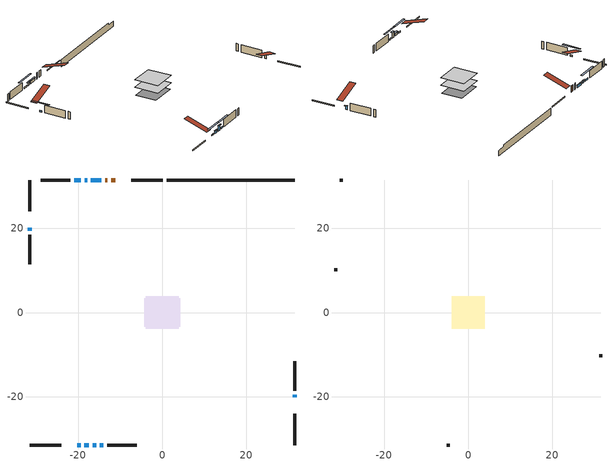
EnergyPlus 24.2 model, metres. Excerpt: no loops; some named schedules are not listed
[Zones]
conditioned space
 floor adiabatic (AdiabaticFloorConstruction): -3.9,-3.9 -3.9,3.9 3.9,3.9 3.9,-3.9 z0.79
 floor foundation (Slab1 construction): -4.25,-3.37 -4.25,3.37 4.25,3.37 4.25,-3.37 z-1.5
 wall outside (RimJoist1 construction): 0.11,31.52 -7.36,31.52 / -31.52,-31.52 -24.05,-31.52 / -31.52,31.52 -31.52,24.05 / 31.52,-31.52 31.52,-24.05 z0.79:1.09
 wall outside (AdiabaticWallConstruction 1): -11.21,31.52 -12.1,31.52 / -13.03,31.52 -13.59,31.52 z0.79:2.82
 wall outside (AdiabaticWallConstruction): 31.52,-20.2 31.52,-19.58 z0.79:1.91; -20.2,-31.52 -19.43,-31.52 / -31.52,20.2 -31.52,19.43 / -19.42,31.52 -20.95,31.52 / -14.82,-31.52 -14.05,-31.52 z0.79:1.25; -14.51,31.52 -16.95,31.52 / -17.88,31.52 -18.49,31.52 / -18.51,-31.52 -17.44,-31.52 z0.79:1.55; -16.51,-31.52 -15.75,-31.52 z0.79:2.47
 wall outside (Wall1 construction): -21.87,31.52 -28.91,31.52 / -13.13,-31.52 -6.09,-31.52 / -31.52,18.5 -31.52,11.47 / 31.52,-18.66 31.52,-11.62 z0.79:3.23
 wall foundation (FoundationWall1 construction): 1.04,31.52,-1.5 1.04,31.52,0.79 28.47,31.52,0.79 28.47,31.52,0.22 31.52,31.52,0.22 31.52,31.52,-1.5
 window (WindowConstruction 4): 31.52,-20.2 31.52,-19.59 z0.79:1.91
 window (WindowConstruction 7): -20.2,-31.52 -19.43,-31.52 z0.79:1.25
 window (WindowConstruction 8): -31.52,20.2 -31.52,19.43 z0.79:1.25
 window (WindowConstruction): -14.52,31.52 -16.95,31.52 z0.79:1.55
 window (WindowConstruction 1): -17.88,31.52 -18.49,31.52 z0.79:1.55
 window (WindowConstruction 2): -18.5,-31.52 -17.44,-31.52 z0.79:1.55
 window (WindowConstruction 3): -16.51,-31.52 -15.75,-31.52 z0.79:2.47
 window (WindowConstruction 5): -19.42,31.52 -20.95,31.52 z0.79:1.25
 window (WindowConstruction 6): -14.82,-31.52 -14.06,-31.52 z0.79:1.25
 door (Door): -11.21,31.52 -12.1,31.52 z0.79:2.82
 door (Door 1): -13.03,31.52 -13.59,31.52 z0.79:2.82
 ceiling adiabatic (AdiabaticFloorConstruction): 3.9,-3.9 3.9,3.9 -3.9,3.9 -3.9,-3.9 z0.79
attic - vented
 floor to conditioned space (Floor1 construction Reversed): -3.9,-3.9 -3.9,3.9 3.9,3.9 3.9,-3.9 z3.23
 wall outside (Wall2 construction): -29.84,31.52 -30.59,31.52 / -5.16,-31.52 -4.41,-31.52 / -31.52,10.54 -31.52,9.78 / 31.52,-10.69 31.52,-9.94 z0.79:3.23
 roof outside (Roof1 construction): -10.29,31.52,3.23 -10.29,23.93,5.76 -8.28,23.93,5.76 -8.28,31.52,3.23; -21.12,-31.52,3.23 -21.12,-23.93,5.76 -23.13,-23.93,5.76 -23.13,-31.52,3.23; -31.52,21.12,3.23 -23.93,21.12,5.76 -23.93,23.13,5.76 -31.52,23.13,3.23; 31.52,-21.12,3.23 23.93,-21.12,5.76 23.93,-23.13,5.76 31.52,-23.13,3.23
shading: 31.52,-19.38 31.52,-20.4 31.93,-20.4 31.93,-19.38 z2.11; -16.79,-31.52 -22.83,-31.52 -22.83,-31.93 -16.79,-31.93 z3.89; -31.52,16.79 -31.52,22.83 -31.93,22.83 -31.93,16.79 z3.89; -17.15,31.52 -14.31,31.52 -14.31,31.93 -17.15,31.93 z1.75; -18.69,31.52 -17.68,31.52 -17.68,31.93 -18.69,31.93 z1.75; -17.24,-31.52 -18.71,-31.52 -18.71,-31.93 -17.24,-31.93 z1.75; -15.55,-31.52 -16.71,-31.52 -16.71,-31.93 -15.55,-31.93 z2.67; -23.58,31.52 -16.78,31.52 -16.78,31.93 -23.58,31.93 z3.89; -11.42,-31.52 -17.46,-31.52 -17.46,-31.93 -11.42,-31.93 z3.89
[Building]
Building 1: Terrain=Suburbs
[Site:Location]
Bathurst AP_NB: Latitude {deg}=47.63; Longitude {deg}=-65.74; Time Zone {hr}=-4; Elevation {m}=59; Keep Site Location Information=Yes
[Site:GroundTemperature:Shallow]
0.0375368, -2.14911, -2.32423, -1.28655, 2.87914, 7.02543, 10.62, 12.8971, 13.0906, 11.2385, 7.7356, 3.71651
[Site:WaterMainsTemperature]
Calculation Method=Schedule; Temperature Schedule=mains temperature schedule
[Material] Roughness=Rough; Thermal Absorptance=0.9
Name | Thickness {m} | Conductivity {W/m-K} | Density {kg/m3} | Specific Heat {J/kg-K} | Solar Absorptance | Visible Absorptance
asphalt or fiberglass shingles | 0.00635 | 0.162714 | 1121.4 | 1465.45 | 0.4 | 0.4
ceiling loosefill ins | 0.0846667 | 0.0480833 | 16.02 | 1046.75 | 0.7 | 0.7
ceiling stud and cavity | 0.1397 | 0.0932282 | 65.682 | 1177.47 | 0.7 | 0.7
concrete 4.0 in. | 0.1016 | 1.803125 | 2242.8 | 837.4 | 0.7 | 0.7
concrete 8.0 in. | 0.2032 | 1.803125 | 2242.8 | 837.4 | 0.7 | 0.7
door material | 0.04445 | 0.188738 | 512.64 | 1214.23 | 0.7 | 0.7
door material 1 | 0.04445 | 0.0451087 | 512.64 | 1214.23 | 0.7 | 0.7
exterior vertical ins | 0.0204144 | 0.029427 | 32.04 | 1214.23 | 0.7 | 0.7
floor covering | 0.0127 | 0.0433444 | 54.468 | 1339.84 | 0.6 | 0.6
floor rigid ins; wall rigid ins | 0.512978 | 0.029427 | 32.04 | 1214.23 | 0.7 | 0.7
floor stud and cavity | 0.1397 | 1.75129 | 37.0049 | 1207.88 | 0.7 | 0.7
furniture material conditioned space 1 | 0.1524 | 0.115458 | 640.8 | 1214.23 | 0.6 | 0.6
gypsum board | 0.0127 | 0.160291 | 801 | 837.4 | 0.6 | 0.6
gypsum board 1 | 0.0127 | 0.160291 | 801 | 837.4 | 0.7 | 0.7
osb sheathing 0.5 in. | 0.0127 | 0.115458 | 512.64 | 1214.23 | 0.7 | 0.7
osb sheathing 0.75 in. | 0.01905 | 0.115458 | 512.64 | 1214.23 | 0.7 | 0.7
osb sheathing 2.0 in. | 0.0508 | 0.115458 | 512.64 | 1214.23 | 0.7 | 0.7
rim joist stud and cavity | 0.0508 | 0.0934928 | 125.044 | 1163.47 | 0.6 | 0.6
wall stud and cavity | 0.1397 | 0.0911936 | 139.0536 | 1170.24 | 0.7 | 0.7
wall stud and cavity 1 | 0.0889 | 6.9971 | 50.32683 | 1063.81 | 0.6 | 0.6
wall stud and cavity 2 | 0.0889 | 0.380278 | 52.3479 | 1209.89 | 0.7 | 0.7
wall stud and cavity 3 | 0.0889 | 0.391764 | 83.0341 | 1211.67 | 0.7 | 0.7
wood siding | 0.0254 | 0.102417 | 544.68 | 1172.36 | 0.4 | 0.4
wood siding 1 | 0.00254 | 0.102417 | 544.68 | 1172.36 | 0.4 | 0.4
wood siding 2; wood siding 3; wood siding 4 | 0.0254 | 0.102417 | 544.68 | 1172.36 | 0.7 | 0.7
[WindowMaterial:SimpleGlazingSystem]
Name | U-Factor {W/m2-K} | Solar Heat Gain Coefficient
WindowMaterial | 2.94859 | 0.64
WindowMaterial 1 | 2.98776 | 0.6
WindowMaterial 2 | 2.95426 | 0.63
WindowMaterial 3 | 2.938365 | 0.65
WindowMaterial 4 | 2.97073 | 0.62
WindowMaterial 5 | 3.01275 | 0.57
WindowMaterial 6 | 5.12553 | 0.64
[Construction]
AdiabaticFloorConstruction: floor stud and cavity, floor rigid ins, osb sheathing 0.75 in., floor covering
AdiabaticWallConstruction: wood siding 3, wall rigid ins, wall stud and cavity 2, gypsum board
AdiabaticWallConstruction 1: wood siding 4, wall rigid ins, wall stud and cavity 2, gypsum board
Door: door material
Door 1: door material 1
Floor1 construction Reversed: gypsum board, ceiling stud and cavity, ceiling loosefill ins
FoundationWall1 construction: concrete 8.0 in., gypsum board 1
furniture construction conditioned space 1: furniture material conditioned space 1
PartitionWallConstruction: gypsum board, wall stud and cavity 3, gypsum board
RimJoist1 construction: wood siding 2, osb sheathing 2.0 in., rim joist stud and cavity
Roof1 construction: asphalt or fiberglass shingles
Slab1 construction: concrete 4.0 in.
Wall1 construction: wood siding, osb sheathing 0.5 in., wall stud and cavity, gypsum board
Wall2 construction: wood siding 1, wall stud and cavity 1
WindowConstruction: WindowMaterial
WindowConstruction 1: WindowMaterial 1
WindowConstruction 2: WindowMaterial 2
WindowConstruction 3: WindowMaterial 3
WindowConstruction 4: WindowMaterial 4
WindowConstruction 5; WindowConstruction 7; WindowConstruction 8: WindowMaterial 5
WindowConstruction 6: WindowMaterial 6
[Zone] Multiplier=1; Part of Total Floor Area=Yes
Name | Volume {m3}
attic - vented | 24.9926
conditioned space | 296.7
[Space]
Name | Zone | Volume {m3}
attic - vented 1 | attic - vented | 24.9926
conditioned space 1 | conditioned space | 296.7
[ZoneInfiltration:EffectiveLeakageArea]
infil attic - vented 1: Zone or Space=attic - vented 1; Schedule=Always On Discrete; Effective Air Leakage Area {cm2}=2432.4; Stack Coefficient=0.000345618; Wind Coefficient=1.25608e-05
[ZoneMixing]
whole house fan mix: Zone or Space=attic - vented; Schedule=Always On Continuous; Design Flow Rate Calculation Method=Flow/Zone; Design Flow Rate {m3/s}=0; Source Zone or Space=conditioned space
[SurfaceProperty:ExposedFoundationPerimeter]
Slab1: Exposed Perimeter Calculation Method=TotalExposedPerimeter; Total Exposed Perimeter {m}=30.481
[InternalMass] Zone or ZoneList=conditioned space; Space or SpaceList=conditioned space 1
Name | Construction | Surface Area {m2}
furniture mass conditioned space 1 | furniture construction conditioned space 1 | 47.2401
partition wall mass | PartitionWallConstruction | 118.1
[Lights]
interior lighting: Zone or ZoneList or Space or SpaceList=conditioned space 1; Schedule=interior lighting schedule; Design Level Calculation Method=LightingLevel; Lighting Level {W}=343.2; Return Air Fraction=0; Fraction Radiant=0.6; Fraction Visible=0.2; Fraction Replaceable=1
[People]
occupants: Zone or ZoneList or Space or SpaceList=conditioned space 1; Number of People Schedule=occupants schedule; Number of People Calculation Method=People; Number of People=3; Fraction Radiant=0.314171; Sensible Heat Fraction=0.56303; Activity Level Schedule=occupants activity schedule; Carbon Dioxide Generation Rate {m3/s-W}=0; Enable ASHRAE 55 Comfort Warnings=No; Mean Radiant Temperature Calculation Type=EnclosureAveraged
[ElectricEquipment] Zone or ZoneList or Space or SpaceList=conditioned space 1; Design Level Calculation Method=EquipmentLevel
Name | Schedule | Design Level {W} | Fraction Latent | Fraction Radiant | Fraction Lost
clothes dryer | clothes dryer schedule | 140.772 | 0.015 | 0.081 | 0.85
clothes washer | clothes washer schedule | 32.1985 | 0.03 | 0.162 | 0.7
cooking range | cooking range schedule | 215.147 | 0.08 | 0.432 | 0.2
dishwasher | dishwasher schedule | 66.8632 | 0.3 | 0.18 | 0.4
fridge | fridge schedule | 72.9452 | 0 | 0.6 | 0
mech vent house fan | mech vent house fan schedule | 0 | 0 | 0 | 1
mech vent house fan cfis | mech vent house fan cfis schedule | 0 | 0 | 0 | 0
misc plug loads | misc plug loads schedule | 494.7 | 0.045 | 0.513 | 0.1
whole house fan | Always On Discrete | 0 | 0 | 0 | 1
[OtherEquipment] Zone or ZoneList or Space or SpaceList=conditioned space 1; Design Level Calculation Method=EquipmentLevel
Name | Fuel Type | Schedule | Design Level {W} | Fraction Latent | Fraction Radiant | Fraction Lost
clothes dryer 1 | Electricity | clothes dryer schedule | 0 | 0.015 | 0.081 | 0.85
cooking range 1 | Electricity | cooking range schedule | 0 | 0.08 | 0.432 | 0.2
general water use latent | None | general water use schedule | 62.594 | 1 | 0 | 0
general water use sensible | None | general water use schedule | -61.6891 | 0 | 0.6 | 0
mech vent house fan latent load | None | Always On Discrete | 0 | 1 | 0 | 0
mech vent house fan sensible load | None | Always On Discrete | 0 | 0 | 0 | 0
water heater energy adjustment1 | Electricity | Always On Discrete | 0.01 | 0 | 0 | 1
[ZoneInfiltration:DesignFlowRate] Zone or ZoneList or Space or SpaceList=conditioned space 1; Schedule=Always On Discrete; Design Flow Rate Calculation Method=Flow/Zone; Design Flow Rate {m3/s}=0
infil flow; natural vent flow; whole house fan flow
[ZoneControl:Thermostat]
conditioned space Thermostat: Zone or ZoneList=conditioned space; Control Type Schedule=conditioned space Thermostat Schedule; Control 1=conditioned space temperature setpoint; Temperature Difference Between Cutout And Setpoint {deltaC}=0
[ZoneHVAC:Baseboard:Convective:Electric]
electric baseboard: Availability Schedule=Always On Discrete; Heating Design Capacity {W}=7558.89; Efficiency=1
[Zone equipment]
conditioned space: electric baseboard
[Foundation:Kiva]
Foundation Kiva 1: Initial Indoor Air Temperature {C}=18; Wall Height Above Grade {m}=0.789981; Wall Depth Below Slab {m}=0.2032; Custom Block Material Name 1=exterior vertical ins; Custom Block Depth 1 {m}=2.28999; Custom Block X Position 1 {m}=0.2159; Custom Block Z Position 1 {m}=0
[Foundation:Kiva:Settings]
Soil Conductivity {W/m-K}=0.849921; Soil Density {kg/m3}=1842.3; Soil Specific Heat {J/kg-K}=418.7; Ground Solar Absorptivity=0.9; Ground Thermal Absorptivity=0.9; Ground Surface Roughness {m}=0.03; Far-Field Width {m}=40; Deep-Ground Boundary Condition=ZeroFlux; Deep-Ground Depth {m}=40; Minimum Cell Dimension {m}=0.2; Maximum Cell Growth Coefficient=3; Simulation Timestep=Timestep
[Exterior:Lights]
exterior lighting: Schedule=exterior lighting schedule; Design Level {W}=75.6
[EnergyManagementSystem:GlobalVariable]
infil_program_Qfan
infil_program_Qinf
natural_vent_program_Qnv
natural_vent_program_Qwhf
[EnergyManagementSystem:Sensor]
Name | Output:Variable or Output:Meter Index Key | Output:Variable or Output:Meter
airflow_gain | infil flow | Infiltration Sensible Heat Gain Energy
airflow_gain_1 | natural vent flow | Infiltration Sensible Heat Gain Energy
airflow_gain_2 | whole house fan flow | Infiltration Sensible Heat Gain Energy
airflow_loss | infil flow | Infiltration Sensible Heat Loss Energy
airflow_loss_1 | natural vent flow | Infiltration Sensible Heat Loss Energy
airflow_loss_2 | whole house fan flow | Infiltration Sensible Heat Loss Energy
clg_load_cond |  | Cooling:EnergyTransfer:Zone:CONDITIONED SPACE
clg_sp_s; clg_sp_s_1 | cooling setpoint | Schedule Value
clothes_dryer_exhaust_0_sch_s | clothes dryer exhaust 0 schedule | Schedule Value
conditioned_space_clg_unmet_s | conditioned space | Zone Cooling Setpoint Not Met Time
conditioned_space_htg_unmet_s | conditioned space | Zone Heating Setpoint Not Met Time
cool_season | cooling season schedule | Schedule Value
fridge_tin_s | conditioned space | Zone Mean Air Temperature
htg_load_cond |  | Heating:EnergyTransfer:Zone:CONDITIONED SPACE
htg_sp_s; htg_sp_s_1 | heating setpoint | Schedule Value
ig_ee_conv | clothes dryer | Electric Equipment Convective Heating Energy
ig_ee_conv_2 | cooking range | Electric Equipment Convective Heating Energy
ig_ee_conv_4 | fridge | Electric Equipment Convective Heating Energy
ig_ee_conv_5 | misc plug loads | Electric Equipment Convective Heating Energy
ig_ee_conv_6 | whole house fan | Electric Equipment Convective Heating Energy
ig_ee_rad | clothes dryer | Electric Equipment Radiant Heating Energy
ig_ee_rad_2 | cooking range | Electric Equipment Radiant Heating Energy
ig_ee_rad_4 | fridge | Electric Equipment Radiant Heating Energy
ig_ee_rad_5 | misc plug loads | Electric Equipment Radiant Heating Energy
ig_ee_rad_6 | whole house fan | Electric Equipment Radiant Heating Energy
ig_lgt_conv | interior lighting | Lights Convective Heating Energy
ig_lgt_rad | interior lighting | Lights Radiant Heating Energy
ig_lgt_vis | interior lighting | Lights Visible Radiation Heating Energy
ig_oe_conv | clothes dryer 1 | Other Equipment Convective Heating Energy
ig_oe_conv_1 | cooking range 1 | Other Equipment Convective Heating Energy
ig_oe_conv_2 | general water use latent | Other Equipment Convective Heating Energy
ig_oe_conv_3 | general water use sensible | Other Equipment Convective Heating Energy
ig_oe_conv_4 | water heater energy adjustment1 | Other Equipment Convective Heating Energy
ig_oe_rad | clothes dryer 1 | Other Equipment Radiant Heating Energy
ig_oe_rad_1 | cooking range 1 | Other Equipment Radiant Heating Energy
ig_oe_rad_2 | general water use latent | Other Equipment Radiant Heating Energy
ig_oe_rad_3 | general water use sensible | Other Equipment Radiant Heating Energy
ig_oe_rad_4 | water heater energy adjustment1 | Other Equipment Radiant Heating Energy
ig_ppl_conv | occupants | People Convective Heating Energy
ig_ppl_rad | occupants | People Radiant Heating Energy
im_conv | furniture mass conditioned space 1 | Surface Inside Face Convection Heat Gain Energy
im_conv_1 | partition wall mass | Surface Inside Face Convection Heat Gain Energy
im_ig | furniture mass conditioned space 1 | Surface Inside Face Internal Gains Radiation Heat Gain Energy
im_ig_1 | partition wall mass | Surface Inside Face Internal Gains Radiation Heat Gain Energy
im_lgt | furniture mass conditioned space 1 | Surface Inside Face Lights Radiation Heat Gain Energy
im_lgt_1 | partition wall mass | Surface Inside Face Lights Radiation Heat Gain Energy
im_sol | furniture mass conditioned space 1 | Surface Inside Face Solar Radiation Heat Gain Energy
im_sol_1 | partition wall mass | Surface Inside Face Solar Radiation Heat Gain Energy
im_surf | furniture mass conditioned space 1 | Surface Inside Face Net Surface Thermal Radiation Heat Gain Energy
im_surf_1 | partition wall mass | Surface Inside Face Net Surface Thermal Radiation Heat Gain Energy
mv_conv | mech vent house fan | Electric Equipment Convective Heating Energy
mv_conv_1 | mech vent house fan cfis | Electric Equipment Convective Heating Energy
mv_conv_2 | mech vent house fan latent load | Other Equipment Convective Heating Energy
mv_conv_3 | mech vent house fan sensible load | Other Equipment Convective Heating Energy
mv_rad | mech vent house fan | Electric Equipment Radiant Heating Energy
mv_rad_1 | mech vent house fan cfis | Electric Equipment Radiant Heating Energy
mv_rad_2 | mech vent house fan latent load | Other Equipment Radiant Heating Energy
mv_rad_3 | mech vent house fan sensible load | Other Equipment Radiant Heating Energy
natural_vent_s | natural vent schedule | Schedule Value
out_pb_s |  | Site Outdoor Air Barometric Pressure
out_wt_s |  | Site Outdoor Air Humidity Ratio
site_vw_s |  | Site Wind Speed
ss_back_out | Window1 | Surface Window Shortwave from Zone Back Out Window Heat Transfer Rate
ss_back_out_1 | Window10 | Surface Window Shortwave from Zone Back Out Window Heat Transfer Rate
ss_back_out_2 | Window11 | Surface Window Shortwave from Zone Back Out Window Heat Transfer Rate
ss_back_out_3 | Window2 | Surface Window Shortwave from Zone Back Out Window Heat Transfer Rate
ss_back_out_4 | Window3 | Surface Window Shortwave from Zone Back Out Window Heat Transfer Rate
ss_back_out_5 | Window5 | Surface Window Shortwave from Zone Back Out Window Heat Transfer Rate
ss_back_out_6 | Window6 | Surface Window Shortwave from Zone Back Out Window Heat Transfer Rate
ss_back_out_7 | Window7 | Surface Window Shortwave from Zone Back Out Window Heat Transfer Rate
ss_back_out_8 | Window9 | Surface Window Shortwave from Zone Back Out Window Heat Transfer Rate
ss_conv | Door1 | Surface Inside Face Convection Heat Gain Energy
ss_conv_1 | Door2 | Surface Inside Face Convection Heat Gain Energy
ss_conv_10 | Window9 | Surface Inside Face Convection Heat Gain Energy
ss_conv_2 | Window1 | Surface Inside Face Convection Heat Gain Energy
ss_conv_3 | Window10 | Surface Inside Face Convection Heat Gain Energy
ss_conv_4 | Window11 | Surface Inside Face Convection Heat Gain Energy
ss_conv_5 | Window2 | Surface Inside Face Convection Heat Gain Energy
ss_conv_6 | Window3 | Surface Inside Face Convection Heat Gain Energy
ss_conv_7 | Window5 | Surface Inside Face Convection Heat Gain Energy
ss_conv_8 | Window6 | Surface Inside Face Convection Heat Gain Energy
ss_conv_9 | Window7 | Surface Inside Face Convection Heat Gain Energy
ss_ig | Door1 | Surface Inside Face Internal Gains Radiation Heat Gain Energy
ss_ig_1 | Door2 | Surface Inside Face Internal Gains Radiation Heat Gain Energy
ss_ig_10 | Window9 | Surface Inside Face Internal Gains Radiation Heat Gain Energy
ss_ig_2 | Window1 | Surface Inside Face Internal Gains Radiation Heat Gain Energy
ss_ig_3 | Window10 | Surface Inside Face Internal Gains Radiation Heat Gain Energy
ss_ig_4 | Window11 | Surface Inside Face Internal Gains Radiation Heat Gain Energy
ss_ig_5 | Window2 | Surface Inside Face Internal Gains Radiation Heat Gain Energy
ss_ig_6 | Window3 | Surface Inside Face Internal Gains Radiation Heat Gain Energy
ss_ig_7 | Window5 | Surface Inside Face Internal Gains Radiation Heat Gain Energy
ss_ig_8 | Window6 | Surface Inside Face Internal Gains Radiation Heat Gain Energy
ss_ig_9 | Window7 | Surface Inside Face Internal Gains Radiation Heat Gain Energy
ss_lgt | Door1 | Surface Inside Face Lights Radiation Heat Gain Energy
ss_lgt_1 | Door2 | Surface Inside Face Lights Radiation Heat Gain Energy
ss_sol | Door1 | Surface Inside Face Solar Radiation Heat Gain Energy
ss_sol_1 | Door2 | Surface Inside Face Solar Radiation Heat Gain Energy
ss_surf | Door1 | Surface Inside Face Net Surface Thermal Radiation Heat Gain Energy
ss_surf_1 | Door2 | Surface Inside Face Net Surface Thermal Radiation Heat Gain Energy
ss_surf_10 | Window9 | Surface Inside Face Net Surface Thermal Radiation Heat Gain Energy
ss_surf_2 | Window1 | Surface Inside Face Net Surface Thermal Radiation Heat Gain Energy
ss_surf_3 | Window10 | Surface Inside Face Net Surface Thermal Radiation Heat Gain Energy
ss_surf_4 | Window11 | Surface Inside Face Net Surface Thermal Radiation Heat Gain Energy
ss_surf_5 | Window2 | Surface Inside Face Net Surface Thermal Radiation Heat Gain Energy
ss_surf_6 | Window3 | Surface Inside Face Net Surface Thermal Radiation Heat Gain Energy
ss_surf_7 | Window5 | Surface Inside Face Net Surface Thermal Radiation Heat Gain Energy
ss_surf_8 | Window6 | Surface Inside Face Net Surface Thermal Radiation Heat Gain Energy
ss_surf_9 | Window7 | Surface Inside Face Net Surface Thermal Radiation Heat Gain Energy
ss_trans_in | Window1 | Surface Window Transmitted Solar Radiation Rate
ss_trans_in_1 | Window10 | Surface Window Transmitted Solar Radiation Rate
ss_trans_in_2 | Window11 | Surface Window Transmitted Solar Radiation Rate
ss_trans_in_3 | Window2 | Surface Window Transmitted Solar Radiation Rate
ss_trans_in_4 | Window3 | Surface Window Transmitted Solar Radiation Rate
ss_trans_in_5 | Window5 | Surface Window Transmitted Solar Radiation Rate
ss_trans_in_6 | Window6 | Surface Window Transmitted Solar Radiation Rate
ss_trans_in_7 | Window7 | Surface Window Transmitted Solar Radiation Rate
ss_trans_in_8 | Window9 | Surface Window Transmitted Solar Radiation Rate
ss_trans_out | Window1 | Surface Inside Face Initial Transmitted Diffuse Transmitted Out Window Solar Radiation Rate
ss_trans_out_1 | Window10 | Surface Inside Face Initial Transmitted Diffuse Transmitted Out Window Solar Radiation Rate
ss_trans_out_2 | Window11 | Surface Inside Face Initial Transmitted Diffuse Transmitted Out Window Solar Radiation Rate
ss_trans_out_3 | Window2 | Surface Inside Face Initial Transmitted Diffuse Transmitted Out Window Solar Radiation Rate
ss_trans_out_4 | Window3 | Surface Inside Face Initial Transmitted Diffuse Transmitted Out Window Solar Radiation Rate
ss_trans_out_5 | Window5 | Surface Inside Face Initial Transmitted Diffuse Transmitted Out Window Solar Radiation Rate
ss_trans_out_6 | Window6 | Surface Inside Face Initial Transmitted Diffuse Transmitted Out Window Solar Radiation Rate
ss_trans_out_7 | Window7 | Surface Inside Face Initial Transmitted Diffuse Transmitted Out Window Solar Radiation Rate
ss_trans_out_8 | Window9 | Surface Inside Face Initial Transmitted Diffuse Transmitted Out Window Solar Radiation Rate
s_conv | Floor1 | Surface Inside Face Convection Heat Gain Energy
s_conv_1 | FoundationWall1 | Surface Inside Face Convection Heat Gain Energy
s_conv_10 | Wall1:180 | Surface Inside Face Convection Heat Gain Energy
s_conv_11 | Wall1:270 | Surface Inside Face Convection Heat Gain Energy
s_conv_12 | Wall1:90 | Surface Inside Face Convection Heat Gain Energy
s_conv_2 | inferred conditioned ceiling | Surface Inside Face Convection Heat Gain Energy
s_conv_3 | inferred conditioned floor | Surface Inside Face Convection Heat Gain Energy
s_conv_4 | RimJoist1:0 | Surface Inside Face Convection Heat Gain Energy
s_conv_5 | RimJoist1:180 | Surface Inside Face Convection Heat Gain Energy
s_conv_6 | RimJoist1:270 | Surface Inside Face Convection Heat Gain Energy
s_conv_7 | RimJoist1:90 | Surface Inside Face Convection Heat Gain Energy
s_conv_8 | Slab1 | Surface Inside Face Convection Heat Gain Energy
s_conv_9 | Wall1:0 | Surface Inside Face Convection Heat Gain Energy
s_ig | Floor1 | Surface Inside Face Internal Gains Radiation Heat Gain Energy
s_ig_1 | FoundationWall1 | Surface Inside Face Internal Gains Radiation Heat Gain Energy
s_ig_10 | Wall1:180 | Surface Inside Face Internal Gains Radiation Heat Gain Energy
s_ig_11 | Wall1:270 | Surface Inside Face Internal Gains Radiation Heat Gain Energy
s_ig_12 | Wall1:90 | Surface Inside Face Internal Gains Radiation Heat Gain Energy
s_ig_2 | inferred conditioned ceiling | Surface Inside Face Internal Gains Radiation Heat Gain Energy
s_ig_3 | inferred conditioned floor | Surface Inside Face Internal Gains Radiation Heat Gain Energy
s_ig_4 | RimJoist1:0 | Surface Inside Face Internal Gains Radiation Heat Gain Energy
s_ig_5 | RimJoist1:180 | Surface Inside Face Internal Gains Radiation Heat Gain Energy
s_ig_6 | RimJoist1:270 | Surface Inside Face Internal Gains Radiation Heat Gain Energy
s_ig_7 | RimJoist1:90 | Surface Inside Face Internal Gains Radiation Heat Gain Energy
s_ig_8 | Slab1 | Surface Inside Face Internal Gains Radiation Heat Gain Energy
s_ig_9 | Wall1:0 | Surface Inside Face Internal Gains Radiation Heat Gain Energy
s_lgt | Floor1 | Surface Inside Face Lights Radiation Heat Gain Energy
s_lgt_1 | FoundationWall1 | Surface Inside Face Lights Radiation Heat Gain Energy
s_lgt_10 | Wall1:180 | Surface Inside Face Lights Radiation Heat Gain Energy
s_lgt_11 | Wall1:270 | Surface Inside Face Lights Radiation Heat Gain Energy
s_lgt_12 | Wall1:90 | Surface Inside Face Lights Radiation Heat Gain Energy
s_lgt_2 | inferred conditioned ceiling | Surface Inside Face Lights Radiation Heat Gain Energy
s_lgt_3 | inferred conditioned floor | Surface Inside Face Lights Radiation Heat Gain Energy
s_lgt_4 | RimJoist1:0 | Surface Inside Face Lights Radiation Heat Gain Energy
s_lgt_5 | RimJoist1:180 | Surface Inside Face Lights Radiation Heat Gain Energy
s_lgt_6 | RimJoist1:270 | Surface Inside Face Lights Radiation Heat Gain Energy
s_lgt_7 | RimJoist1:90 | Surface Inside Face Lights Radiation Heat Gain Energy
s_lgt_8 | Slab1 | Surface Inside Face Lights Radiation Heat Gain Energy
s_lgt_9 | Wall1:0 | Surface Inside Face Lights Radiation Heat Gain Energy
s_sol | Floor1 | Surface Inside Face Solar Radiation Heat Gain Energy
s_sol_1 | FoundationWall1 | Surface Inside Face Solar Radiation Heat Gain Energy
s_sol_10 | Wall1:180 | Surface Inside Face Solar Radiation Heat Gain Energy
s_sol_11 | Wall1:270 | Surface Inside Face Solar Radiation Heat Gain Energy
s_sol_12 | Wall1:90 | Surface Inside Face Solar Radiation Heat Gain Energy
